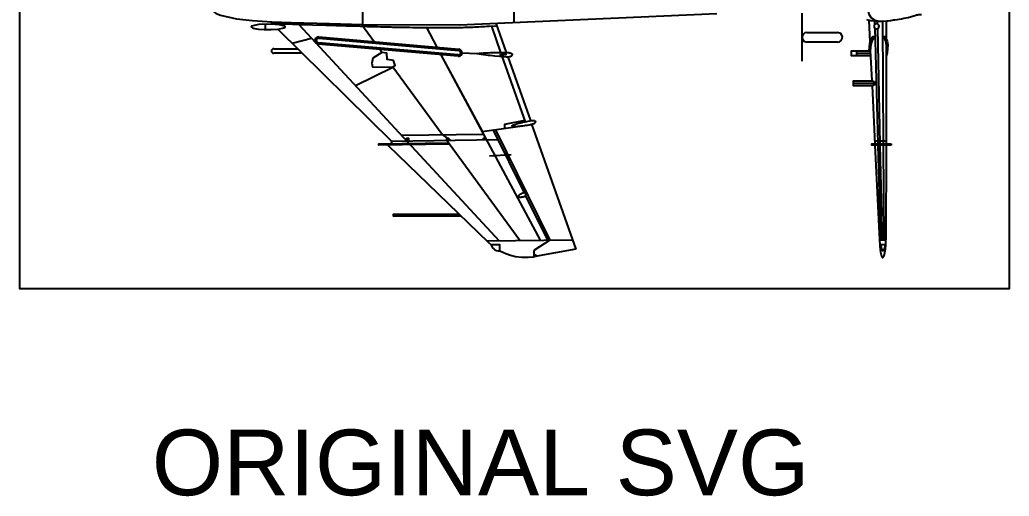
# Model space of a CAD drawing. Header units: inches. Extents: x 17 to 413, y 34 to 164.
# Drawn here: x 16.8 to 60.76, y 35.82 to 56.99 of the extents above; entities that cross this region are included whole.
import ezdxf

# ---------------------------------------------------------------- set-up
doc = ezdxf.new("R2010")
doc.units = ezdxf.units.IN
doc.header["$MEASUREMENT"] = 0
doc.layers.add('GLASS', color=120, linetype='Continuous')
doc.layers.add('Layer 1', color=7, linetype='Continuous')
doc.styles.get("Standard").update_dxf_attribs({"font": 'arial.ttf'})

msp = doc.modelspace()

# ---------------------------------------------------------------- linework, layer by layer
at = {"layer": 'Layer 1', "color": 7}
for points in [[(16.7984, 84.84401), (60.76138, 84.84401), (60.76138, 45.03969), (16.7984, 45.03969), (16.7984, 84.84401), (16.7984, 84.84401)], [(32.03156, 58.01832), (32.02723, 56.77626)], [(38.75701, 58.01183), (38.75701, 56.8758)], [(25.40132, 57.42542), (25.43794, 57.33055), (25.5189, 57.27021), (25.71554, 57.19255), (26.42305, 57.03619), (27.14365, 56.95006), (27.99728, 56.89519), (28.85235, 56.87167), (30.56274, 56.82553), (32.02724, 56.77627)], [(36.33992, 56.76977), (47.76755, 57.27179)], [(51.55469, 55.14471), (51.55469, 57.27612)], [(54.48464, 57.42975), (54.52291, 57.23741), (54.62943, 57.07703), (54.7869, 56.96587), (54.97801, 56.92124)], [(55.27663, 56.93206), (55.37617, 56.94288), (55.47571, 56.95586), (55.57741, 56.97101), (55.67695, 56.98399), (55.77649, 56.99914), (55.87603, 57.01645), (55.97557, 57.03376), (56.07511, 57.05324), (56.17465, 57.07271), (56.27203, 57.09435), (56.3218, 57.10733), (56.36941, 57.12032), (56.41918, 57.1333), (56.46678, 57.14845), (56.51655, 57.16359), (56.56416, 57.17874), (56.61176, 57.19605), (56.63773, 57.20254), (56.66153, 57.20904), (56.68534, 57.21553), (56.7113, 57.21985), (56.83494, 57.22173), (56.86559, 57.22079)], [(27.07619, 56.6724), (27.1541, 56.62047), (27.40399, 56.57482), (27.66135, 56.55771), (27.96428, 56.55644), (28.28544, 56.57758), (28.52405, 56.62426), (28.58877, 56.66158), (28.5826, 56.69129), (28.55334, 56.71037), (28.33818, 56.76167), (28.14014, 56.78012), (27.74502, 56.7907), (27.4237, 56.77282), (27.20623, 56.73821), (27.09743, 56.70077), (27.07619, 56.6724), (27.07619, 56.6724)], [(27.70806, 56.78925), (27.70806, 56.55555)], [(27.9396, 56.89311), (28.04996, 56.78708)], [(28.011, 56.82387), (28.15815, 56.81954), (28.30746, 56.81305), (28.45894, 56.80872), (28.60825, 56.8044), (28.90903, 56.79358), (29.21198, 56.78492), (29.36129, 56.78275), (29.5106, 56.77843), (29.80922, 56.76977), (30.40213, 56.75246), (30.69859, 56.74381), (30.8479, 56.73948), (30.99937, 56.73515), (31.15085, 56.73082), (31.30232, 56.7265), (31.45596, 56.72001), (31.6096, 56.71568), (32.22631, 56.6962), (32.37995, 56.69188), (32.53359, 56.68755), (32.68723, 56.68322), (32.8387, 56.6789), (32.98801, 56.67457), (33.13732, 56.67024), (33.28447, 56.66808), (33.35804, 56.66591), (33.43161, 56.66374), (33.50302, 56.66374), (33.57443, 56.66158), (33.64368, 56.66158), (33.71509, 56.65941), (33.85358, 56.65724), (33.99207, 56.65508), (34.12839, 56.65508), (34.26472, 56.65291), (34.53737, 56.65075), (34.6737, 56.65075), (34.81436, 56.64858), (34.8836, 56.64858), (34.95501, 56.64858), (35.02642, 56.64858), (35.09783, 56.64858), (35.16924, 56.64642), (35.24281, 56.64642), (35.31638, 56.64642), (35.38996, 56.64642), (35.46569, 56.64642), (35.53927, 56.64425), (35.61717, 56.64425), (35.6929, 56.64425), (35.77081, 56.64425), (35.84871, 56.64642), (35.92661, 56.64642), (36.00667, 56.64642), (36.08457, 56.64642), (36.1668, 56.64858), (36.24687, 56.64858), (36.3291, 56.65075), (36.41132, 56.65291), (36.49572, 56.65291), (36.58011, 56.65508), (36.6645, 56.65724), (36.75106, 56.65941), (36.83762, 56.66374), (36.92417, 56.6659), (37.01289, 56.67023), (37.10161, 56.67456), (37.19033, 56.67888), (37.28122, 56.68321), (37.3721, 56.68754), (37.46299, 56.69187), (37.55604, 56.69836), (37.65125, 56.70485), (37.98651, 56.72031)], [(29.1925, 56.78275), (38.09485, 47.17521)], [(32.54224, 56.01242), (31.98179, 56.77626)], [(32.02723, 56.77626), (36.33992, 56.76977)], [(34.8836, 56.64858), (34.95501, 56.64858), (35.02642, 56.64858), (35.09783, 56.64858), (35.16924, 56.64642), (35.24281, 56.64642), (35.31638, 56.64642), (35.38996, 56.64642), (35.46569, 56.64642), (35.53927, 56.64425), (35.61717, 56.64425), (35.6929, 56.64425), (35.77081, 56.64425), (35.84871, 56.64642), (35.92661, 56.64642), (36.00667, 56.64642), (36.08457, 56.64642), (36.1668, 56.64858), (36.24687, 56.64858), (36.3291, 56.65075), (36.41132, 56.65291), (36.49572, 56.65291), (36.58011, 56.65508), (36.6645, 56.65724), (36.75106, 56.65941), (36.83762, 56.66374), (36.92417, 56.6659), (37.01289, 56.67023), (37.10161, 56.67456), (37.19033, 56.67888), (37.28122, 56.68321), (37.3721, 56.68754), (37.46299, 56.69187), (37.55604, 56.69836), (37.65125, 56.70485), (37.98651, 56.72031)], [(37.95203, 56.84118), (38.41078, 55.5407)], [(54.41755, 57.00131), (54.595, 56.96236), (54.7746, 56.93639), (54.95421, 56.92341), (55.13597, 56.92341), (55.31774, 56.93639), (55.49735, 56.96236), (55.67262, 57.00131)], [(54.52359, 56.9775), (54.57119, 56.00593)], [(54.97801, 56.70269), (54.96935, 56.74597), (54.94555, 56.78059), (54.91093, 56.80439), (54.86765, 56.81305), (54.82437, 56.80439), (54.78975, 56.78059), (54.76594, 56.74597), (54.75729, 56.70269), (54.76594, 56.65941), (54.78975, 56.62263), (54.82437, 56.59883), (54.86765, 56.59017), (54.91093, 56.59883), (54.94555, 56.62263), (54.96935, 56.65941), (54.97801, 56.70269), (54.97801, 56.70269)], [(54.7746, 56.93639), (54.77893, 56.76977)], [(54.89794, 56.92557), (54.9001, 56.80872)], [(55.17709, 51.48129), (55.15112, 56.92341)], [(55.29827, 56.93423), (55.2961, 56.16173)], [(28.26418, 56.57502), (33.3126, 51.60031)], [(34.86412, 56.6486), (35.33586, 55.7679)], [(37.75701, 56.71158), (38.16193, 55.53637)], [(51.77109, 56.42788), (51.67634, 56.4036), (51.60214, 56.34088), (51.56044, 56.25372), (51.56322, 56.15608), (51.64051, 56.04069), (51.77109, 55.99511)], [(51.77109, 56.42788), (53.13652, 56.42788)], [(53.13652, 55.99511), (53.22683, 56.01471), (53.29939, 56.07083), (53.34338, 56.15111), (53.34804, 56.24316), (53.27678, 56.37356), (53.13652, 56.42788)], [(54.78326, 56.62912), (54.92391, 51.48129)], [(54.9066, 56.59883), (55.01912, 51.48129)], [(28.9047, 55.94318), (29.75512, 56.17687)], [(30.0862, 56.22664), (30.03643, 56.22232), (29.99099, 56.205), (29.9542, 56.17255), (29.92823, 56.13143), (29.91525, 56.08166), (29.91958, 56.03406), (29.93689, 55.98862), (29.96935, 55.94967), (30.01046, 55.9237), (30.06023, 55.91072)], [(30.08187, 56.16822), (30.04292, 56.16389), (30.0083, 56.14442), (29.9845, 56.11412), (29.97368, 56.07734), (29.978, 56.03839), (29.99748, 56.00593), (30.02777, 55.97996), (30.06456, 55.96914)], [(36.275, 55.36975), (30.06023, 55.91072)], [(36.28149, 55.42818), (30.06456, 55.96914)], [(30.08187, 56.16822), (36.2988, 55.62509)], [(30.0862, 56.22664), (36.30313, 55.68351)], [(53.13652, 55.99511), (51.77109, 55.99511)], [(54.67939, 56.2115), (54.59872, 56.07725), (54.54778, 55.92909), (54.5236, 55.61643)], [(54.79408, 56.22664), (54.78109, 56.2115), (54.76811, 56.19851), (54.75512, 56.18337), (54.74214, 56.16605), (54.73132, 56.15091), (54.7205, 56.1336), (54.70968, 56.11845), (54.69886, 56.10114), (54.69021, 56.08383), (54.67939, 56.06435), (54.67073, 56.04704), (54.66424, 56.02757), (54.65558, 56.01026), (54.64909, 55.99078), (54.6426, 55.97131), (54.63611, 55.95183), (54.62962, 55.93236), (54.62313, 55.91288), (54.6188, 55.89124), (54.61447, 55.87177), (54.61015, 55.85229), (54.60582, 55.83066), (54.60365, 55.81118), (54.59932, 55.78954), (54.59716, 55.77007), (54.595, 55.75059), (54.59283, 55.72895), (54.59067, 55.70948), (54.59067, 55.68784), (54.5885, 55.66837), (54.5885, 55.64889), (54.5885, 55.62942)], [(54.70752, 56.22664), (54.67939, 56.2115)], [(54.79408, 56.22664), (54.70752, 56.22664)], [(54.70752, 56.22664), (54.79408, 56.22664)], [(55.24201, 56.22664), (55.15329, 56.22664)], [(55.15329, 56.22664), (55.16843, 56.2115), (55.18142, 56.19635), (55.19224, 56.1812), (55.20306, 56.16605), (55.21387, 56.14874), (55.22469, 56.13143), (55.23335, 56.11412), (55.23984, 56.09681), (55.2485, 56.07734), (55.25499, 56.05786), (55.26148, 56.03839), (55.26581, 56.01891), (55.27446, 55.97996), (55.28312, 55.93885), (55.28745, 55.89557), (55.29177, 55.85446), (55.29393, 55.81118), (55.2961, 55.7679), (55.2961, 55.72679), (55.2961, 55.68351), (55.2961, 55.6424), (55.2961, 55.60345)], [(55.27014, 56.2115), (55.24201, 56.22664)], [(55.27014, 56.2115), (55.33698, 56.04581), (55.36523, 55.87043), (55.33158, 55.51549), (55.29611, 55.36975)], [(28.08025, 55.70082), (28.0413, 55.69217), (28.00884, 55.67053), (27.9872, 55.64024), (27.98071, 55.60129), (27.9872, 55.56234), (28.00884, 55.53204), (28.0413, 55.5104), (28.08025, 55.50175)], [(28.08025, 55.70082), (29.15139, 55.70082)], [(29.35263, 55.50175), (28.08025, 55.50175)], [(32.46867, 54.89803), (33.37319, 54.88072), (33.48355, 54.96295), (33.39915, 55.18366), (33.11568, 55.23127), (33.11135, 55.50824), (32.88847, 55.5407), (32.49031, 55.28104), (32.44703, 55.05599), (32.46867, 54.89803), (32.46867, 54.89803)], [(32.88847, 55.5407), (32.79109, 55.67269)], [(35.5133, 55.43467), (39.9147, 47.19685)], [(35.5133, 55.43467), (37.35201, 52.00508)], [(36.275, 55.36975), (36.32477, 55.37192), (36.37021, 55.39139), (36.40916, 55.42169), (36.43513, 55.46497), (36.44811, 55.51257), (36.44378, 55.56234), (36.42431, 55.60778), (36.39401, 55.64457), (36.35074, 55.6727), (36.30313, 55.68352)], [(36.28149, 55.42818), (36.32044, 55.43034), (36.3529, 55.44982), (36.37887, 55.48011), (36.38969, 55.5169), (36.38536, 55.55585), (36.36588, 55.59047), (36.33559, 55.61427), (36.2988, 55.62509)], [(36.44811, 55.52122), (37.10811, 55.49526)], [(37.10811, 55.49526), (37.20765, 55.50175), (37.30719, 55.5104), (37.40673, 55.5169), (37.50843, 55.52339), (37.60797, 55.52771), (37.70967, 55.52988), (37.80921, 55.53421), (37.91092, 55.53421), (38.11433, 55.53637), (38.21603, 55.53637), (38.2658, 55.53637), (38.31557, 55.53853), (38.41078, 55.5407), (38.43675, 55.5407), (38.46055, 55.5407), (38.48436, 55.53853), (38.51032, 55.53637), (38.53629, 55.53205), (38.54927, 55.52772), (38.56226, 55.52555), (38.57524, 55.52123), (38.58822, 55.5169), (38.60121, 55.51041), (38.61635, 55.50608), (38.62934, 55.49959), (38.64232, 55.4931), (38.65314, 55.48444), (38.66396, 55.47579), (38.67045, 55.47146), (38.67262, 55.46713), (38.67695, 55.46281), (38.67911, 55.45632), (38.68127, 55.45199), (38.68344, 55.4455), (38.68344, 55.43901), (38.68344, 55.43468)], [(37.10811, 55.49526), (37.20765, 55.47795), (37.30502, 55.46496), (37.40456, 55.44982), (37.5041, 55.43683), (37.60364, 55.42385), (37.70318, 55.41303), (37.80489, 55.40221), (37.90659, 55.39139), (38.11, 55.37625), (38.20954, 55.36759), (38.25931, 55.36326), (38.30908, 55.35677), (38.40429, 55.34812), (38.42809, 55.34595), (38.4519, 55.34378), (38.47786, 55.34378), (38.50167, 55.34595), (38.52763, 55.34812), (38.54062, 55.35028), (38.5536, 55.35244), (38.56875, 55.35461), (38.58173, 55.35894), (38.59688, 55.36326), (38.60986, 55.36759), (38.62501, 55.37192), (38.63799, 55.37841), (38.65098, 55.3849), (38.6618, 55.39356), (38.66612, 55.39788), (38.67045, 55.40221), (38.67478, 55.40654), (38.6791, 55.41086), (38.68127, 55.41519), (38.68344, 55.42168), (38.68344, 55.42817), (38.68344, 55.43467)], [(38.16193, 55.46713), (38.39131, 55.45847), (38.39131, 55.42601), (38.16193, 55.43251), (38.16193, 55.46713), (38.16193, 55.46713)], [(38.41078, 55.5407), (38.43675, 55.5407), (38.46055, 55.5407), (38.48436, 55.53853), (38.51032, 55.53637), (38.53629, 55.53205), (38.54927, 55.52772), (38.56226, 55.52555), (38.57524, 55.52123), (38.58822, 55.5169), (38.60121, 55.51041), (38.61635, 55.50608), (38.62934, 55.49959), (38.64232, 55.4931), (38.65314, 55.48444), (38.66396, 55.47579), (38.67045, 55.47146), (38.67262, 55.46713), (38.67695, 55.46281), (38.67911, 55.45632), (38.68127, 55.45199), (38.68344, 55.4455), (38.68344, 55.43901), (38.68344, 55.43468)], [(38.47786, 55.34378), (38.50167, 55.34595), (38.52763, 55.34812), (38.54062, 55.35028), (38.5536, 55.35244), (38.56875, 55.35461), (38.58173, 55.35894), (38.59688, 55.36326), (38.60986, 55.36759), (38.62501, 55.37192), (38.63799, 55.37841), (38.65098, 55.3849), (38.6618, 55.39356), (38.66612, 55.39788), (38.67045, 55.40221), (38.67478, 55.40654), (38.6791, 55.41086), (38.68127, 55.41519), (38.68344, 55.42168), (38.68344, 55.42817), (38.68344, 55.43467)], [(54.60149, 55.38923), (53.75107, 55.38923), (53.75107, 55.61643), (54.5885, 55.61643)], [(53.98044, 55.61643), (53.98044, 55.38923)], [(53.98044, 55.50175), (54.595, 55.50175)], [(54.5885, 55.62942), (54.65558, 54.28133)], [(55.2961, 55.68135), (55.28745, 51.48129)], [(38.22036, 55.36543), (39.25038, 52.46152)], [(38.48219, 55.34379), (39.48625, 52.50696)], [(54.59283, 55.38923), (54.60149, 55.36975)], [(31.71563, 54.06278), (33.37319, 54.88072)], [(35.56956, 51.88594), (33.37319, 54.88072)], [(54.6664, 54.05196), (53.84195, 54.05196), (53.84195, 54.28133), (54.65558, 54.28133)], [(53.84195, 54.16665), (54.82221, 54.17097)], [(54.65558, 54.28133), (54.66857, 54.27916), (54.68155, 54.27484), (54.69453, 54.27051), (54.70752, 54.26618), (54.72267, 54.25969), (54.73565, 54.2532), (54.74863, 54.24671), (54.76162, 54.24022), (54.7746, 54.23156), (54.78542, 54.22291), (54.79624, 54.21425), (54.8049, 54.2056), (54.81139, 54.19694), (54.81788, 54.18612), (54.82004, 54.18179), (54.82221, 54.17747), (54.82221, 54.17314), (54.82221, 54.16881), (54.82437, 54.16449), (54.82221, 54.158), (54.82221, 54.15367), (54.82004, 54.14934), (54.81788, 54.14501), (54.81571, 54.14069), (54.80922, 54.13203), (54.80273, 54.12338), (54.79191, 54.11472), (54.78109, 54.10607), (54.77027, 54.09741), (54.75729, 54.09092), (54.7443, 54.08443), (54.73132, 54.07794), (54.71834, 54.07144), (54.70535, 54.06495), (54.69237, 54.06063), (54.67939, 54.0563), (54.6664, 54.05197)], [(54.6664, 54.05196), (54.79191, 51.48129)], [(37.33748, 52.02226), (39.549, 52.33386)], [(39.23307, 52.51129), (38.33937, 52.33169), (38.33937, 52.16291)], [(38.68127, 52.2711), (38.68127, 52.27543), (38.68127, 52.27976), (38.68127, 52.28192), (38.68344, 52.28625), (38.68344, 52.28842), (38.6856, 52.29274), (38.6921, 52.29707), (38.69859, 52.3014), (38.70724, 52.30572), (38.72456, 52.31438), (38.74187, 52.32087), (38.75918, 52.32736), (38.7938, 52.34035), (38.82626, 52.35117), (38.85872, 52.36199), (38.92364, 52.38146), (38.98855, 52.39877), (39.05563, 52.41608), (39.12272, 52.43123), (39.1898, 52.44854), (39.25688, 52.46152), (39.32612, 52.47667), (39.3932, 52.48965), (39.46029, 52.50264), (39.49275, 52.50696), (39.52737, 52.51345), (39.55983, 52.51778), (39.57714, 52.51995), (39.59445, 52.51995), (39.61176, 52.51995), (39.62907, 52.51778), (39.64638, 52.51562), (39.65504, 52.51129), (39.66369, 52.50913), (39.67235, 52.50697), (39.68101, 52.50264), (39.68966, 52.49831), (39.69615, 52.49182), (39.70264, 52.4875), (39.70914, 52.481), (39.71346, 52.47235), (39.71563, 52.47018), (39.71563, 52.46585)], [(38.68127, 52.2711), (38.68127, 52.26678), (38.68344, 52.26461), (38.6856, 52.26028), (38.68777, 52.25812), (38.68993, 52.25596), (38.69426, 52.25379), (38.70075, 52.25162), (38.70941, 52.24946), (38.71806, 52.24729), (38.73754, 52.24729), (38.75701, 52.24729), (38.77432, 52.24512), (38.81111, 52.24729), (38.84573, 52.24729), (38.88036, 52.24946), (38.94744, 52.25595), (39.01452, 52.2646), (39.0816, 52.2711), (39.15084, 52.28192), (39.22009, 52.29057), (39.28717, 52.30139), (39.35642, 52.31221), (39.4235, 52.32519), (39.49058, 52.33818), (39.52304, 52.34467), (39.55766, 52.35116), (39.59012, 52.35981), (39.60743, 52.36414), (39.62258, 52.37063), (39.63773, 52.37712), (39.65504, 52.38362), (39.66802, 52.39444), (39.67668, 52.39876), (39.68317, 52.40525), (39.68966, 52.41175), (39.69615, 52.41824), (39.70264, 52.42473), (39.70697, 52.43338), (39.7113, 52.43988), (39.71562, 52.44853), (39.71562, 52.45719), (39.71562, 52.46151), (39.71562, 52.46584)], [(39.52304, 52.34467), (39.55766, 52.35116), (39.59012, 52.35981), (39.60743, 52.36414), (39.62258, 52.37063), (39.63773, 52.37712), (39.65504, 52.38362), (39.66802, 52.39444), (39.67668, 52.39876), (39.68317, 52.40525), (39.68966, 52.41175), (39.69615, 52.41824), (39.70264, 52.42473), (39.70697, 52.43338), (39.7113, 52.43988), (39.71562, 52.44853), (39.71562, 52.45719), (39.71562, 52.46151), (39.71562, 52.46584)], [(39.52737, 52.51345), (39.55983, 52.51778), (39.57714, 52.51995), (39.59445, 52.51995), (39.61176, 52.51995), (39.62907, 52.51778), (39.64638, 52.51562), (39.65504, 52.51129), (39.66369, 52.50913), (39.67235, 52.50697), (39.68101, 52.50264), (39.68966, 52.49831), (39.69615, 52.49182), (39.70264, 52.4875), (39.70914, 52.481), (39.71346, 52.47235), (39.71563, 52.47018), (39.71563, 52.46585)], [(39.54251, 52.349), (41.51167, 46.79437)], [(33.7562, 51.85997), (37.39591, 51.90974)], [(35.56956, 51.88594), (35.78812, 51.72797)], [(37.83302, 52.0915), (39.21143, 49.29796)], [(37.93039, 52.10449), (40.34749, 47.20334)], [(39.30664, 52.30356), (39.3088, 52.29923)], [(35.879, 51.46182), (32.74782, 51.41854), (32.74565, 51.48129), (35.83356, 51.52457)], [(33.26932, 51.48995), (33.30394, 51.50077), (33.32775, 51.5289), (33.33207, 51.56785), (33.3126, 51.60031)], [(33.3126, 51.60031), (38.04075, 51.66955)], [(33.9964, 51.61113), (33.9964, 51.72797), (34.07213, 51.72797), (34.07213, 51.61113)], [(39.01452, 47.18603), (35.75133, 51.63709)], [(35.76864, 51.63709), (35.76864, 51.72797), (35.84438, 51.72797), (35.84438, 51.63709)], [(35.84438, 51.68902), (35.91579, 51.63926)], [(37.40456, 51.66089), (37.40456, 51.72797), (37.4803, 51.72797), (37.4803, 51.66306)], [(55.51466, 51.41854), (54.65558, 51.41854), (54.65558, 51.48129), (55.51466, 51.48129)], [(55.28745, 51.60031), (54.78542, 51.60031)], [(55.51466, 51.48129), (55.51466, 51.41854)], [(33.15247, 51.41854), (37.61663, 47.1038)], [(37.67072, 50.94249), (38.62501, 51.00308)], [(54.79624, 51.41854), (55.00181, 47.21416)], [(54.92607, 51.41854), (55.04076, 47.21416)], [(55.01912, 51.41854), (55.08837, 48.34802)], [(55.19873, 47.21416), (55.17709, 51.41854)], [(55.28745, 51.41854), (55.27879, 47.21416)], [(39.18763, 49.29363), (39.16599, 49.28714), (39.14435, 49.28065), (39.12271, 49.27199), (39.10324, 49.26334), (39.08376, 49.25468), (39.06428, 49.24603), (39.04697, 49.23737), (39.02966, 49.22871), (39.01452, 49.22006), (39.00153, 49.2114), (38.98855, 49.20058), (38.97773, 49.19193), (38.96907, 49.18327), (38.96258, 49.17462), (38.95609, 49.16596), (38.95392, 49.15947), (38.95176, 49.15082), (38.95176, 49.14432), (38.95392, 49.13783), (38.95825, 49.13351), (38.96258, 49.12701), (38.97123, 49.12269), (38.97989, 49.12052), (38.99071, 49.11619), (39.00153, 49.11403), (39.01667, 49.11403), (39.03182, 49.11186), (39.04913, 49.11186), (39.06644, 49.11403), (39.08376, 49.11403), (39.10323, 49.11835), (39.12487, 49.12052), (39.14651, 49.12485), (39.16599, 49.12917), (39.18762, 49.1335), (39.21143, 49.13999), (39.23307, 49.14648)], [(39.23307, 49.14649), (39.25904, 49.16163), (39.27851, 49.18327), (39.28717, 49.21357), (39.285, 49.24386), (39.26985, 49.26983), (39.24605, 49.2893), (39.21792, 49.29796), (39.18763, 49.29363)], [(39.27202, 49.17462), (40.24362, 47.20118)], [(36.41132, 48.26796), (33.40565, 48.26796), (33.40565, 48.34802), (36.3291, 48.34802)], [(55.12948, 48.30691), (55.12516, 48.32855), (55.11001, 48.34153), (55.09053, 48.34802), (55.07106, 48.34153), (55.05591, 48.32855), (55.04942, 48.30691), (55.05591, 48.28744), (55.07106, 48.27229), (55.09053, 48.26796), (55.11001, 48.27229), (55.12516, 48.28744), (55.12948, 48.30691), (55.12948, 48.30691)], [(55.08837, 48.26796), (55.11217, 47.21416)], [(37.54738, 47.16872), (41.36236, 47.21416)], [(37.61663, 47.1038), (37.74213, 46.98912)], [(40.34749, 47.20334), (39.63339, 46.7446)], [(55.00181, 47.21632), (55.00181, 47.19901), (55.00181, 47.1817), (55.00181, 47.16223), (55.00397, 47.14492), (55.00397, 47.1276), (55.00397, 47.11029), (55.00614, 47.09298), (55.00614, 47.07567), (55.00614, 47.05836), (55.0083, 47.04105), (55.0083, 47.02374), (55.01047, 47.00643), (55.01047, 46.98912), (55.01263, 46.97397), (55.01263, 46.95666), (55.0148, 46.93935), (55.0148, 46.9242), (55.01696, 46.90689), (55.01913, 46.89174), (55.01913, 46.87443), (55.02129, 46.85929), (55.02346, 46.84414), (55.02346, 46.82683), (55.02562, 46.81168), (55.02779, 46.79653), (55.02996, 46.78355), (55.02996, 46.7684), (55.03212, 46.75326), (55.03428, 46.74027), (55.03645, 46.72513), (55.03862, 46.71214), (55.04078, 46.69916), (55.04078, 46.68618), (55.04294, 46.67319), (55.04511, 46.66021), (55.04728, 46.64723), (55.04944, 46.63641), (55.0516, 46.62343), (55.05377, 46.61261), (55.05594, 46.60179), (55.0581, 46.59097), (55.06026, 46.58015), (55.06243, 46.56933), (55.0646, 46.55851), (55.06676, 46.54985), (55.07109, 46.5412), (55.07326, 46.53254), (55.07542, 46.52389), (55.07758, 46.51523), (55.07975, 46.50658), (55.08192, 46.50009), (55.08408, 46.49359), (55.08625, 46.4871), (55.08841, 46.48061), (55.09274, 46.47412), (55.0949, 46.46763), (55.09706, 46.4633), (55.09923, 46.45897), (55.1014, 46.45465), (55.10356, 46.45032), (55.10789, 46.44599), (55.11006, 46.44167), (55.11222, 46.4395), (55.11439, 46.43733), (55.11655, 46.43517), (55.11872, 46.433), (55.12304, 46.433), (55.1252, 46.43083), (55.12737, 46.43083), (55.12954, 46.43083)], [(55.00181, 47.21416), (55.27879, 47.21416)], [(55.12948, 46.43084), (55.13381, 46.43084), (55.13598, 46.43084), (55.1403, 46.43301), (55.14463, 46.43301), (55.14896, 46.43517), (55.15112, 46.43734), (55.15545, 46.44167), (55.15978, 46.44383), (55.16194, 46.446), (55.16626, 46.45033), (55.17059, 46.45465), (55.17275, 46.45898), (55.17708, 46.46547), (55.17924, 46.4698), (55.18357, 46.47629), (55.1879, 46.48062), (55.19006, 46.48711), (55.19439, 46.49577), (55.19655, 46.50226), (55.20088, 46.50875), (55.20305, 46.5174), (55.20737, 46.52606), (55.20953, 46.53472), (55.2117, 46.54337), (55.21603, 46.55203), (55.21819, 46.56285), (55.22035, 46.5715), (55.22468, 46.58232), (55.22685, 46.59314), (55.22901, 46.60396), (55.23117, 46.61478), (55.2355, 46.6256), (55.23766, 46.63858), (55.23983, 46.6494), (55.24199, 46.66238), (55.24416, 46.67537), (55.24632, 46.68835), (55.24849, 46.70133), (55.25065, 46.71432), (55.25282, 46.7273), (55.25499, 46.74245), (55.25715, 46.75543), (55.25931, 46.77058), (55.26148, 46.78572), (55.26148, 46.79871), (55.26365, 46.81385), (55.26581, 46.829), (55.26797, 46.84631), (55.26797, 46.86146), (55.27014, 46.87661), (55.27014, 46.89175), (55.27231, 46.90906), (55.27231, 46.92421), (55.27447, 46.94152), (55.27447, 46.95883), (55.27663, 46.97398), (55.27663, 46.99129), (55.27663, 47.0086), (55.2788, 47.02591), (55.2788, 47.04322), (55.2788, 47.06053), (55.2788, 47.07784), (55.2788, 47.09516), (55.2788, 47.11247), (55.2788, 47.12978), (55.2788, 47.14709), (55.2788, 47.1644), (55.2788, 47.18171), (55.2788, 47.19902), (55.2788, 47.21633)], [(38.12082, 46.72945), (38.12082, 46.98912), (37.74213, 46.98912)], [(37.74213, 46.98912), (37.76594, 46.92204), (37.80489, 46.85929), (37.85466, 46.80735), (37.91308, 46.7684), (37.98016, 46.74027), (38.04941, 46.72729), (38.12082, 46.72946)], [(38.12082, 46.72945), (38.39532, 46.60255), (38.59819, 46.53193), (38.8183, 46.4779), (39.09913, 46.43712), (39.39316, 46.43597), (39.62807, 46.45801), (39.70264, 46.46763)], [(39.63339, 46.7446), (39.63339, 46.45681)], [(41.51167, 46.79437), (39.70264, 46.46763)], [(55.26148, 46.98912), (55.05591, 46.98912)], [(55.05591, 46.98912), (55.05808, 46.97181), (55.06024, 46.9545), (55.0624, 46.93719), (55.06673, 46.91987), (55.06889, 46.90473), (55.07322, 46.88958), (55.07538, 46.8766), (55.07754, 46.86145), (55.08187, 46.84847), (55.08404, 46.83548), (55.08836, 46.82466), (55.09053, 46.81168), (55.09486, 46.80303), (55.09918, 46.79221), (55.10135, 46.78355), (55.10568, 46.7749), (55.10784, 46.76624), (55.11217, 46.75975), (55.1165, 46.75326), (55.11866, 46.74677), (55.12299, 46.74244), (55.12515, 46.73811), (55.12948, 46.73595), (55.13381, 46.73378), (55.13597, 46.73162), (55.1403, 46.72945), (55.14247, 46.72945)], [(55.14247, 46.72945), (55.14896, 46.72945), (55.15328, 46.73162), (55.15978, 46.73379), (55.1641, 46.73595), (55.16843, 46.74028), (55.17276, 46.74461), (55.17925, 46.74893), (55.18358, 46.75543), (55.1879, 46.75975), (55.19223, 46.76841), (55.19872, 46.7749), (55.20305, 46.78356), (55.20738, 46.79438), (55.2117, 46.80303), (55.21603, 46.81385), (55.22036, 46.82467), (55.22468, 46.83765), (55.22901, 46.84847), (55.23334, 46.86362), (55.2355, 46.8766), (55.23983, 46.89175), (55.24416, 46.9069), (55.24848, 46.92204), (55.25065, 46.93719), (55.25498, 46.9545), (55.25714, 46.97181), (55.26147, 46.98912)], [(39.63339, 46.57798), (39.78054, 46.48277)]]:
    msp.add_lwpolyline(points, dxfattribs=at)

# ---------------------------------------------------------------- texts
at = {"layer": 'GLASS', "linetype": 'Continuous'}
msp.add_text('ORIGINAL SVG', height=2.9180188, dxfattribs=at).set_placement((22.66436, 35.86392))

doc.saveas('drawing.dxf')
